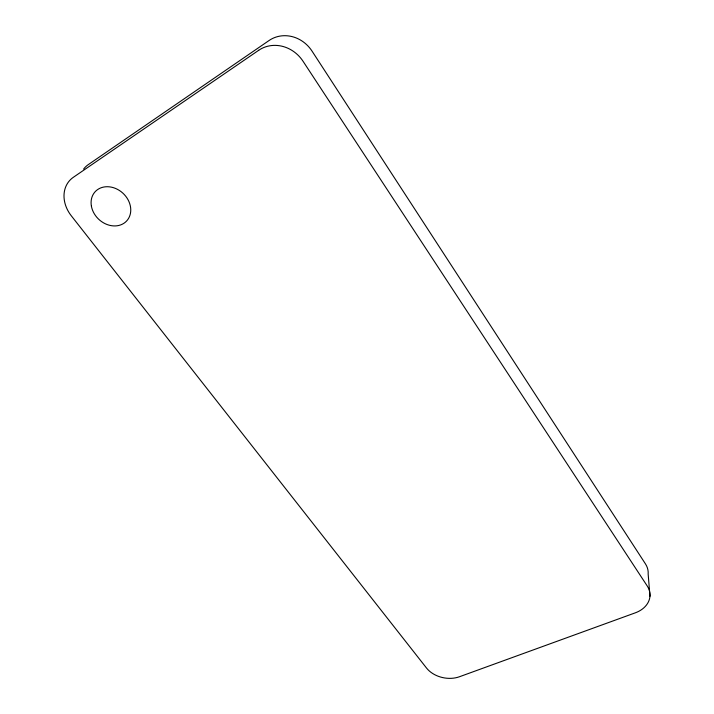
<?xml version="1.0" encoding="UTF-8"?>
<svg xmlns="http://www.w3.org/2000/svg" width="714" height="714" viewBox="0 0 714 714"><rect width="100%" height="100%" fill="white"/><g stroke="black" fill="none" stroke-linecap="round" stroke-linejoin="round"><path stroke-width="1.07" d="M649.972 596.261L648.16 574.047A25.945 19.921 1.9 0 0 645.429 563.846L312.027 51.105A32.362 29.577 57.5 0 0 269.098 40.493L88.366 164.559A29.899 24.767 44.6 0 0 83.636 169.048M258.691 50.292L73.328 177.313A30.809 25.285 43.8 0 0 71.275 215.771L426.526 668.045A24.33 17.823 11 0 0 459.45 676.747L635.326 612.826A26.65 20.197 2.3 0 0 647.179 585.899L303.048 61.27A33.397 30.399 55.7 0 0 258.691 50.292M91.41 206.248A21.491 17.788 43.2 0 0 123.817 223.348A21.491 17.788 43.2 0 0 117.533 189.38A21.491 17.788 43.2 0 0 91.41 206.248"/></g></svg>
